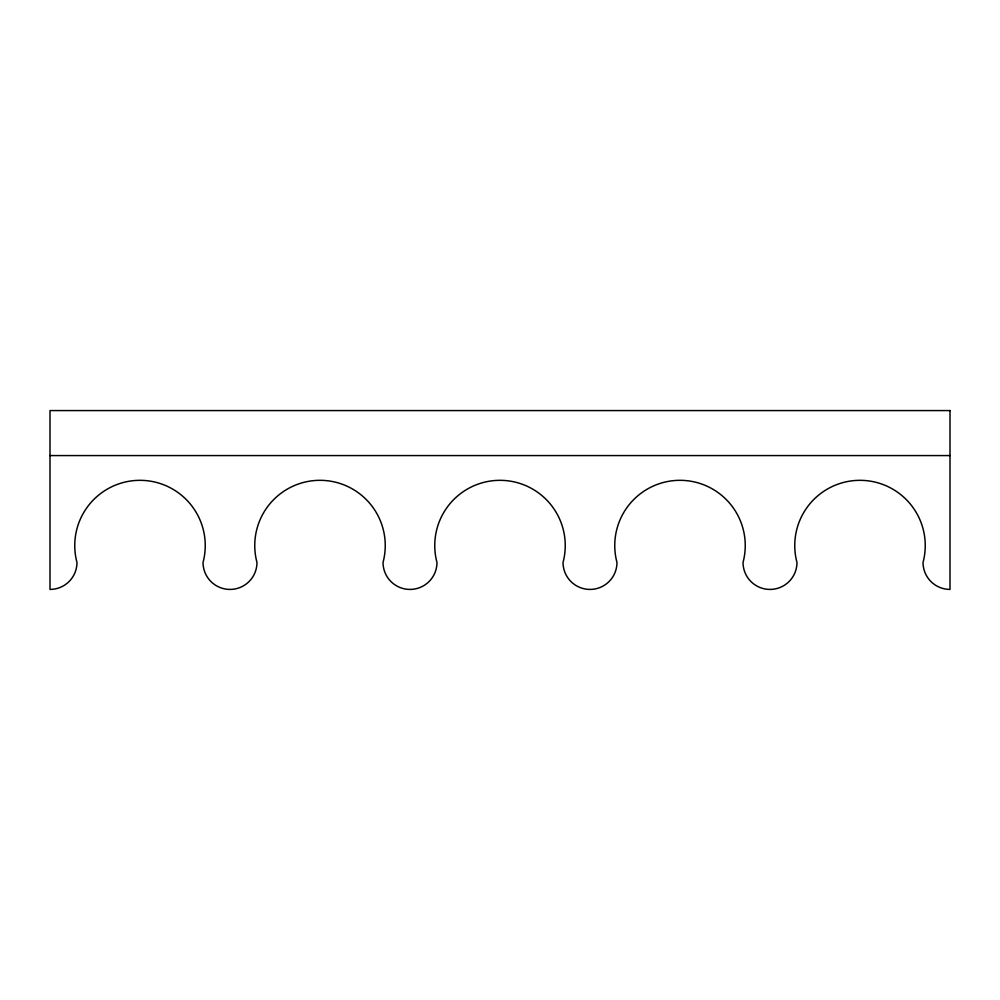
<?xml version="1.0" encoding="UTF-8"?>
<svg xmlns="http://www.w3.org/2000/svg" width="1000" height="1000" viewBox="0 0 1000 1000"><rect width="100%" height="100%" fill="white"/><g stroke="black" fill="none" stroke-linecap="round" stroke-linejoin="round"><path stroke-width="1.5" d="M50 455.575L950 455.575M950 410.575L50 410.575L50 589.425A26.975 26.975 0 0 0 76.975 562.463A65.25 65.25 0 0 1 140 480.325A65.25 65.25 0 0 1 203.025 562.463A26.975 26.975 0 0 0 230 589.425A26.975 26.975 0 0 0 256.975 562.463A65.25 65.25 0 0 1 320 480.325A65.25 65.25 0 0 1 383.025 562.463A26.975 26.975 0 0 0 410 589.425A26.975 26.975 0 0 0 436.975 562.463A65.25 65.25 0 0 1 500 480.325A65.25 65.25 0 0 1 563.025 562.463A26.975 26.975 0 0 0 590 589.425A26.975 26.975 0 0 0 616.975 562.463A65.25 65.25 0 0 1 680 480.325A65.25 65.25 0 0 1 743.025 562.463A26.975 26.975 0 0 0 770 589.425A26.975 26.975 0 0 0 796.975 562.463A65.25 65.25 0 0 1 860 480.325A65.25 65.25 0 0 1 923.025 562.463A26.975 26.975 0 0 0 950 589.425L950 410.575"/></g></svg>
